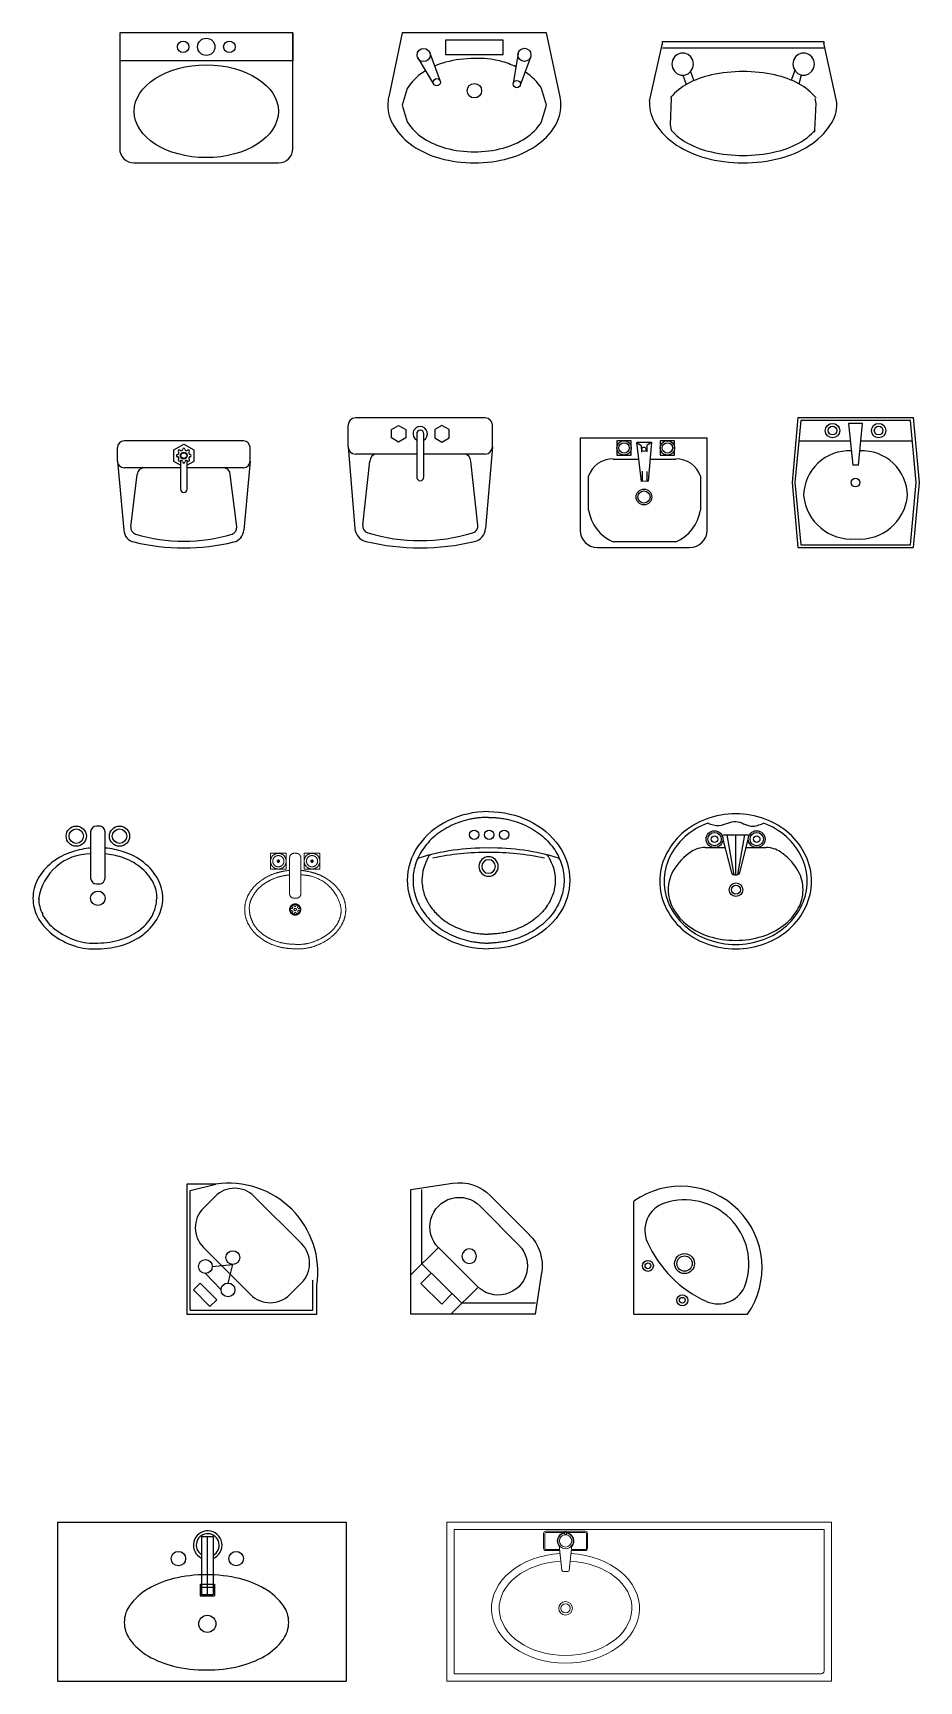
# Model space of a CAD drawing. Header units: millimetres. Extents: x -4017 to 59953, y -688 to 66564.
# Drawn here: x 40790 to 43860, y -489 to 5217 of the extents above; entities that cross this region are included whole.
import ezdxf

# ---------------------------------------------------------------- set-up
doc = ezdxf.new("R2010")
doc.units = ezdxf.units.MM

# ---------------------------------------------------------------- blocks, each defined once
blk = doc.blocks.new('A$C132312DB')
at = {"linetype": 'ByBlock'}
for p, q in [((0.4318, 0.4535, -0.49), (0, 0.4535, -0.49)), ((0, 0.4535, -0.49), (0, 0.0217, -0.49)), ((0.0345, 0.3472, -0.49), (0.1072, 0.4182, -0.49)), ((0.0381, 0.2796, -0.49), (0.177, 0.4154, -0.49)), ((0.1072, 0.4182, -0.49), (0.1431, 0.3823, -0.49)), ((0.233, 0.3594, -0.49), (0.1389, 0.4535, -0.49)), ((0.4318, 0.4154, -0.49), (0.177, 0.4154, -0.49)), ((0.4318, 0.4535, -0.49), (0.4535, 0.3087, -0.49)), ((0.0345, 0.3472, -0.49), (0.0705, 0.3112, -0.49)), ((0.0953, 0.2224, -0.49), (0.233, 0.3594, -0.49)), ((0.0953, 0.2224, -0.49), (0, 0.3177, -0.49)), ((0.0381, 0.2796, -0.49), (0.0381, 0.0217, -0.49)), ((0.2397, 0.0791, -0.49), (0.3744, 0.2144, -0.49)), ((0.4106, 0.1783, -0.49), (0.2752, 0.043, -0.49)), ((0, 0.0217, -0.49), (0.1449, 0, -0.49))]:
    blk.add_line(p, q, dxfattribs=at)
blk.add_circle((0.2022, 0.2528, -0.49), 0.0254, dxfattribs=at)
for centre, radius, start, end in [((0.3028, 0.2861, -0.49), 0.1013, 314.9707, 136.134), ((0.3028, 0.2861, -0.49), 0.1524, 315, 8.5308), ((0.1675, 0.1507, -0.49), 0.1017, 134.531, 315.2473), ((0.1675, 0.1507, -0.49), 0.1524, 261.4692, 315)]:
    blk.add_arc(centre, radius, start, end, dxfattribs=at)
blk = doc.blocks.new('A$C5F785A61')
for p, q in [((0, 0.45), (0, 0.05)), ((0.6, 0.45), (0, 0.45)), ((0.6, 0.05), (0.6, 0.45)), ((0.6, 0.45), (0.6, 0.354)), ((0.6016, 0.354), (0.0016, 0.354)), ((0.05, 0), (0.55, 0))]:
    blk.add_line(p, q)
for centre, radius in [((0.22, 0.402), 0.02), ((0.3, 0.402), 0.03), ((0.38, 0.402), 0.02)]:
    blk.add_circle(centre, radius)
for centre, start, end in [((0.05, 0.05), 180, 270), ((0.55, 0.05), 270, 0)]:
    blk.add_arc(centre, 0.05, start, end)
blk.add_ellipse((0.3, 0.1789), major_axis=(-0.25, 0), ratio=0.642119)
blk = doc.blocks.new('A$C60F95712')
for p, q in [((0.05, 0.45), (0.003, 0.2283)), ((0.55, 0.45), (0.05, 0.45)), ((0.4, 0.425), (0.2, 0.425)), ((0.2, 0.425), (0.2, 0.375)), ((0.4, 0.375), (0.4, 0.425)), ((0.597, 0.2283), (0.55, 0.45)), ((0.1035, 0.3639), (0.1588, 0.2727)), ((0.1448, 0.3831), (0.1814, 0.2836)), ((0.2, 0.375), (0.4, 0.375)), ((0.4514, 0.3804), (0.4348, 0.2751)), ((0.4953, 0.3684), (0.459, 0.2688))]:
    blk.add_line(p, q)
for points in [[(0.4439, 0.3328, 0.046779), (0.3911, 0.3524, 0.080145), (0.3, 0.3617, 0.065516), (0.2003, 0.3485, 0.037125), (0.1623, 0.3353, 0.107176)], [(0.1307, 0.319, 0.008163), (0.1232, 0.3143, 0.107176), (0.0669, 0.2578), (0.05, 0.2), (0.0669, 0.1422, 0.107176), (0.1232, 0.0857, 0.078233), (0.2003, 0.0515, 0.065516), (0.3, 0.0383, 0.065516), (0.3997, 0.0515, 0.078233), (0.4768, 0.0857, 0.107176), (0.5331, 0.1422), (0.55, 0.2)], [(0.55, 0.2), (0.5331, 0.2578, 0.107176), (0.4768, 0.3143, 0.000976), (0.4758, 0.3149, 0.080145)]]:
    blk.add_lwpolyline(points, format="xyb")
for centre, radius in [((0.1241, 0.3735), 0.0228), ((0.4733, 0.3744), 0.0228), ((0.1696, 0.2793), 0.0126), ((0.4472, 0.2731), 0.0126), ((0.3, 0.25), 0.025)]:
    blk.add_circle(centre, radius)
for centre, radius, start, end in [((0.1362, 0.2), 0.1362, 168.024, 180), ((0.4638, 0.2), 0.1362, 0, 11.976), ((0.1362, 0.2), 0.1362, 180, 211.8535), ((0.4638, 0.2), 0.1362, 328.1465, 0), ((0.2147, 0.2488), 0.2286, 211.8535, 236.3099), ((0.3853, 0.2488), 0.2286, 303.6901, 328.1465), ((0.2662, 0.3261), 0.3215, 236.3099, 254.5629), ((0.3338, 0.3261), 0.3215, 285.4371, 303.6901), ((0.3, 0.4484), 0.4484, 254.5629, 270), ((0.3, 0.4484), 0.4484, 270, 285.4371)]:
    blk.add_arc(centre, radius, start, end)
blk = doc.blocks.new('A$C5801748C')
for p, q in [((0.0001, 0.2133), (0.0456, 0.4148)), ((0.0456, 0.42), (0.6044, 0.42)), ((0.0456, 0.4096), (0.0456, 0.42)), ((0.6044, 0.42), (0.6044, 0.4096)), ((0.65, 0.2089), (0.6044, 0.4148)), ((0.6044, 0.3974), (0.0456, 0.3974)), ((0.0803, 0.3556), (0.0781, 0.3423)), ((0.0868, 0.3673), (0.0803, 0.3556)), ((0.0968, 0.3759), (0.0868, 0.3673)), ((0.109, 0.3806), (0.0968, 0.3759)), ((0.122, 0.3806), (0.109, 0.3806)), ((0.1342, 0.3759), (0.122, 0.3806)), ((0.1441, 0.3673), (0.1342, 0.3759)), ((0.1506, 0.3556), (0.1441, 0.3673)), ((0.1529, 0.3423), (0.1506, 0.3556)), ((0.4994, 0.3556), (0.4971, 0.3423)), ((0.5059, 0.3673), (0.4994, 0.3556)), ((0.5158, 0.3759), (0.5059, 0.3673)), ((0.528, 0.3806), (0.5158, 0.3759)), ((0.541, 0.3806), (0.528, 0.3806)), ((0.5532, 0.3759), (0.541, 0.3806)), ((0.5632, 0.3673), (0.5532, 0.3759)), ((0.5697, 0.3556), (0.5632, 0.3673)), ((0.5719, 0.3423), (0.5697, 0.3556)), ((0.0781, 0.3423), (0.0803, 0.329)), ((0.0803, 0.329), (0.0868, 0.3173)), ((0.0868, 0.3173), (0.0968, 0.3086)), ((0.0968, 0.3086), (0.109, 0.304)), ((0.109, 0.304), (0.122, 0.304)), ((0.1161, 0.3037), (0.1274, 0.271)), ((0.122, 0.304), (0.1342, 0.3086)), ((0.1342, 0.3086), (0.1441, 0.3173)), ((0.1428, 0.3162), (0.1546, 0.2838)), ((0.1441, 0.3173), (0.1506, 0.329)), ((0.1506, 0.329), (0.1529, 0.3423)), ((0.5045, 0.3208), (0.4912, 0.2859)), ((0.4971, 0.3423), (0.4994, 0.329)), ((0.4994, 0.329), (0.5059, 0.3173)), ((0.5059, 0.3173), (0.5158, 0.3086)), ((0.5158, 0.3086), (0.528, 0.304)), ((0.5265, 0.3039), (0.5182, 0.273)), ((0.528, 0.304), (0.541, 0.304)), ((0.541, 0.304), (0.5532, 0.3086)), ((0.5532, 0.3086), (0.5632, 0.3173)), ((0.5632, 0.3173), (0.5697, 0.329)), ((0.5697, 0.329), (0.5719, 0.3423)), ((0.0754, 0.2284), (0.0752, 0.2281)), ((0.0778, 0.2305), (0.0754, 0.2284)), ((0.0751, 0.2243), (0.0727, 0.1323)), ((0.0752, 0.2281), (0.0751, 0.2277)), ((0.0751, 0.2277), (0.0751, 0.2276)), ((0.0751, 0.2243), (0.0751, 0.2276)), ((0.5739, 0.1134), (0.578, 0.2053)), ((0.578, 0.2053), (0.5751, 0.2235)), ((0.0727, 0.1323), (0.0761, 0.1135)), ((0.0773, 0.108), (0.0773, 0.108)), ((0.5724, 0.1068), (0.5733, 0.1104))]:
    blk.add_line(p, q)
for centre, radius, start, end in [((0.2883, -0.0209), 0.3337, 102.6999, 117.8694), ((0.3271, -0.213), 0.5296, 90.2298, 102.2344), ((0.3229, -0.213), 0.5296, 77.7656, 89.7702), ((0.3617, -0.0209), 0.3337, 62.1306, 77.3001), ((0.2263, 0.0989), 0.1988, 118.2302, 139.6822), ((0.4237, 0.0989), 0.1989, 39.3299, 61.7657), ((0.1315, 0.2085), 0.1315, 177.9266, 179.8113), ((0.1311, 0.2071), 0.1311, 179.1785, 213.1413), ((0.519, 0.2054), 0.131, 326.4084, 0.3713), ((0.5185, 0.2068), 0.1315, 359.7541, 0.9471), ((0.2279, 0.2678), 0.2454, 212.6461, 237.0936), ((0.4226, 0.2669), 0.2453, 302.4413, 326.8887), ((0.2263, 0.2437), 0.1988, 220.8964, 241.7723), ((0.29, 0.3671), 0.3625, 237.383, 254.6821), ((0.2883, 0.3635), 0.3337, 242.1306, 257.3001), ((0.3617, 0.3635), 0.3337, 282.6999, 297.8694), ((0.3614, 0.3667), 0.3624, 284.841, 302.14), ((0.4237, 0.2437), 0.1988, 298.2281, 319.1983), ((0.3289, 0.527), 0.527, 255.1956, 269.4863), ((0.3271, 0.5556), 0.5296, 257.7656, 269.7702), ((0.3239, 0.527), 0.527, 270.0316, 284.3223), ((0.3229, 0.5556), 0.5296, 270.2298, 282.2344)]:
    blk.add_arc(centre, radius, start, end)
blk = doc.blocks.new('A$C017A17F4')
for p, q in [((0.45, 0.45), (0, 0.45)), ((0, 0.45), (0, 0.35)), ((0.3467, 0.3997), (0.3704, 0.4234)), ((0.4041, 0.3423), (0.3467, 0.3997)), ((0.3704, 0.4234), (0.4278, 0.366)), ((0.45, 0), (0.45, 0.45)), ((0.0533, 0.3414), (0.094, 0.3821)), ((0.2297, 0.3821), (0.3933, 0.2185)), ((0.4278, 0.366), (0.4041, 0.3423)), ((0.2168, 0.0421), (0.0533, 0.2056)), ((0.3933, 0.0827), (0.3526, 0.0421)), ((0.35, 0), (0.45, 0))]:
    blk.add_line(p, q)
at = {"ltscale": 10}
for p, q in [((0.4392, 0.4359), (0.0144, 0.4359)), ((0.0144, 0.4359), (0.0144, 0.3323)), ((0.4392, 0.4359), (0.4392, 0.0216)), ((0.3317, 0.3659), (0.3861, 0.3086)), ((0.3078, 0.342), (0.2911, 0.2778)), ((0.3622, 0.2847), (0.2911, 0.2778)), ((0.4392, 0.0216), (0.35, 0))]:
    blk.add_line(p, q, dxfattribs=at)
for centre in [(0.3078, 0.3659), (0.3861, 0.2847), (0.2911, 0.2539)]:
    blk.add_circle(centre, 0.0239, dxfattribs=at)
for centre, radius, start, end in [((0.1618, 0.3142), 0.096, 45, 135), ((0.3045, 0.3045), 0.3079, 171.5099, 278.4901), ((0.1212, 0.2735), 0.096, 135, 225), ((0.3254, 0.1506), 0.096, 315, 45), ((0.2847, 0.11), 0.096, 225, 315)]:
    blk.add_arc(centre, radius, start, end)
blk = doc.blocks.new('A$C1F043B1A')
for q in [(0.0505, 0.4427), (0.4438, 0.0512)]:
    blk.add_line((0.4438, 0.4427), q)
for centre, radius in [((0.2763, 0.3944), 0.019), ((0.2763, 0.3944), 0.01), ((0.2685, 0.2674), 0.0346), ((0.2685, 0.2674), 0.0265), ((0.3955, 0.2752), 0.019), ((0.3955, 0.2752), 0.01)]:
    blk.add_circle(centre, radius)
for centre, radius, start, end in [((0.2813, 0.2813), 0.2817, 145.0241, 305.2347), ((0.1519, 0.307), 0.1, 65.6157, 161.5651), ((0.024, 0.0249), 0.4097, 24.3843, 65.6157), ((0.2675, 0.2685), 0.2219, 161.5651, 288.4349), ((0.3061, 0.1528), 0.1, 288.4349, 24.3843)]:
    blk.add_arc(centre, radius, start, end)
blk = doc.blocks.new('A$C2A30242A')
at = {"linetype": 'Continuous', "ltscale": 20}
for centre in [(0.2318, 0.3948), (0.2838, 0.3948), (0.2838, 0.3948), (0.3357, 0.3948)]:
    blk.add_circle(centre, 0.016, dxfattribs=at)
for centre, radius, start, end in [((0.2696, -0.4252), 0.7743, 89.1074, 107.2572), ((0.2937, -0.4252), 0.7743, 72.7428, 90.8926), ((0.0423, 0.3064), 0.00828, 107.2572, 157.0438), ((0.2789, -0.5978), 0.9314, 89.8293, 101.8299), ((0.2816, 0.285), 0.0337, 90, 270), ((0.2816, 0.285), 0.0236, 90, 270), ((0.2844, -0.5978), 0.9314, 78.1701, 90.1707), ((0.2816, 0.285), 0.0337, 270, 90), ((0.2816, 0.285), 0.0236, 270, 90), ((0.521, 0.3064), 0.00828, 22.9562, 72.7428)]:
    blk.add_arc(centre, radius, start, end, dxfattribs=at)
at = {"linetype": 'Continuous'}
for centre, start, end in [((0.0897, 0.3074), 103.7953, 156.2753), ((0.4736, 0.3074), 23.7247, 76.2047)]:
    blk.add_arc(centre, 0.02, start, end, dxfattribs=at)
at = {"linetype": 'Continuous', "ltscale": 20}
blk.add_ellipse((0.2816, 0.2375), major_axis=(0.2816, 0), ratio=0.843137, start_param=1.570796, end_param=4.712389, dxfattribs=at)
at = {"linetype": 'Continuous', "ltscale": 20, "extrusion": (0, 0, -1)}
blk.add_ellipse((0.2816, 0.2375), major_axis=(-0.2816, 0), ratio=0.843137, start_param=1.570796, end_param=4.712389, dxfattribs=at)
at = {"linetype": 'Continuous', "ltscale": 20}
for points, knots in [([(0.2816, 0.4551), (0.2762, 0.4551), (0.2711, 0.4549), (0.2606, 0.4544), (0.2551, 0.454), (0.2444, 0.4529), (0.239, 0.4522), (0.228, 0.4505), (0.2225, 0.4495), (0.2062, 0.446), (0.1951, 0.443), (0.1734, 0.4358), (0.1628, 0.4315), (0.142, 0.4217), (0.132, 0.4162), (0.1129, 0.404), (0.1038, 0.3973), (0.0868, 0.383), (0.079, 0.3754), (0.0647, 0.3595), (0.0582, 0.3511), (0.0469, 0.3341), (0.0419, 0.3253), (0.0336, 0.3076), (0.0302, 0.2986), (0.0222, 0.2719), (0.0199, 0.2543), (0.0199, 0.2207), (0.0222, 0.203), (0.0302, 0.1763), (0.0336, 0.1674), (0.0419, 0.1497), (0.0469, 0.1409), (0.0582, 0.1238), (0.0647, 0.1155), (0.079, 0.0995), (0.0868, 0.0919), (0.1038, 0.0776), (0.1129, 0.0709), (0.132, 0.0587), (0.142, 0.0532), (0.1628, 0.0434), (0.1734, 0.0392), (0.1951, 0.0319), (0.2062, 0.0289), (0.2225, 0.0255), (0.228, 0.0245), (0.239, 0.0228), (0.2444, 0.0221), (0.2551, 0.021), (0.2606, 0.0205), (0.2711, 0.02), (0.2762, 0.0199), (0.2816, 0.0199)], [1.570796, 1.570796, 1.570796, 1.570796, 1.636246, 1.636246, 1.701696, 1.701696, 1.767146, 1.767146, 1.832596, 1.832596, 1.963495, 1.963495, 2.094395, 2.094395, 2.225295, 2.225295, 2.356194, 2.356194, 2.487094, 2.487094, 2.617994, 2.617994, 2.748894, 2.748894, 2.879793, 2.879793, 3.141593, 3.141593, 3.403392, 3.403392, 3.534292, 3.534292, 3.665191, 3.665191, 3.796091, 3.796091, 3.926991, 3.926991, 4.057891, 4.057891, 4.18879, 4.18879, 4.31969, 4.31969, 4.45059, 4.45059, 4.516039, 4.516039, 4.581489, 4.581489, 4.646939, 4.646939, 4.712389, 4.712389, 4.712389, 4.712389]), ([(0.2816, 0.4551), (0.2871, 0.4551), (0.2922, 0.4549), (0.3027, 0.4544), (0.3082, 0.454), (0.3189, 0.4529), (0.3243, 0.4522), (0.3353, 0.4505), (0.3408, 0.4495), (0.3571, 0.446), (0.3682, 0.443), (0.3899, 0.4358), (0.4005, 0.4315), (0.4212, 0.4217), (0.4313, 0.4162), (0.4504, 0.404), (0.4595, 0.3973), (0.4765, 0.383), (0.4843, 0.3754), (0.4986, 0.3595), (0.5051, 0.3511), (0.5164, 0.3341), (0.5214, 0.3253), (0.5297, 0.3076), (0.5331, 0.2986), (0.5411, 0.2719), (0.5434, 0.2543), (0.5434, 0.2207), (0.5411, 0.203), (0.5331, 0.1763), (0.5297, 0.1674), (0.5214, 0.1497), (0.5164, 0.1409), (0.5051, 0.1238), (0.4986, 0.1155), (0.4843, 0.0995), (0.4765, 0.0919), (0.4595, 0.0776), (0.4504, 0.0709), (0.4313, 0.0587), (0.4212, 0.0532), (0.4005, 0.0434), (0.3899, 0.0392), (0.3682, 0.0319), (0.3571, 0.0289), (0.3408, 0.0255), (0.3353, 0.0245), (0.3243, 0.0228), (0.3189, 0.0221), (0.3082, 0.021), (0.3027, 0.0205), (0.2922, 0.02), (0.2871, 0.0199), (0.2816, 0.0199)], [1.570796, 1.570796, 1.570796, 1.570796, 1.636246, 1.636246, 1.701696, 1.701696, 1.767146, 1.767146, 1.832596, 1.832596, 1.963495, 1.963495, 2.094395, 2.094395, 2.225295, 2.225295, 2.356194, 2.356194, 2.487094, 2.487094, 2.617994, 2.617994, 2.748894, 2.748894, 2.879793, 2.879793, 3.141593, 3.141593, 3.403392, 3.403392, 3.534292, 3.534292, 3.665191, 3.665191, 3.796091, 3.796091, 3.926991, 3.926991, 4.057891, 4.057891, 4.18879, 4.18879, 4.31969, 4.31969, 4.45059, 4.45059, 4.516039, 4.516039, 4.581489, 4.581489, 4.646939, 4.646939, 4.712389, 4.712389, 4.712389, 4.712389]), ([(0.0714, 0.3154), (0.0598, 0.2889), (0.0584, 0.2849), (0.0528, 0.266), (0.0508, 0.2514), (0.0508, 0.2288), (0.0516, 0.2199), (0.0542, 0.2053), (0.0555, 0.1997), (0.0594, 0.1866), (0.0623, 0.1791), (0.0676, 0.1678), (0.0696, 0.1639), (0.0738, 0.1565), (0.076, 0.153), (0.0831, 0.1422), (0.0887, 0.135), (0.0997, 0.1227), (0.1051, 0.1174), (0.1122, 0.111), (0.1137, 0.1097), (0.1226, 0.1022), (0.1306, 0.0963), (0.1475, 0.0855), (0.1564, 0.0806), (0.1663, 0.076), (0.1669, 0.0757), (0.1762, 0.0714), (0.185, 0.0679), (0.2038, 0.0616), (0.2137, 0.0589), (0.2268, 0.0562), (0.2302, 0.0555), (0.2401, 0.0538), (0.2466, 0.0529), (0.2577, 0.0518), (0.2627, 0.0514), (0.2722, 0.0509), (0.2767, 0.0508), (0.2816, 0.0508)], [1.426866, 1.426866, 1.426866, 1.426866, 1.477551, 1.477551, 1.66597, 1.66597, 1.783001, 1.783001, 1.854388, 1.854388, 1.948597, 1.948597, 1.9974, 1.9974, 2.042807, 2.042807, 2.137016, 2.137016, 2.211799, 2.211799, 2.231225, 2.231225, 2.325434, 2.325434, 2.419643, 2.419643, 2.426198, 2.426198, 2.513853, 2.513853, 2.608062, 2.608062, 2.640597, 2.640597, 2.702271, 2.702271, 2.749376, 2.749376, 2.79648, 2.79648, 2.79648, 2.79648]), ([(0.4919, 0.3154), (0.5035, 0.2889), (0.5049, 0.2849), (0.5105, 0.266), (0.5125, 0.2514), (0.5125, 0.2288), (0.5117, 0.2199), (0.5091, 0.2053), (0.5078, 0.1997), (0.5039, 0.1866), (0.501, 0.1791), (0.4957, 0.1678), (0.4937, 0.1639), (0.4895, 0.1565), (0.4873, 0.153), (0.4802, 0.1422), (0.4746, 0.135), (0.4636, 0.1227), (0.4582, 0.1174), (0.4511, 0.111), (0.4496, 0.1097), (0.4406, 0.1022), (0.4327, 0.0963), (0.4158, 0.0855), (0.4069, 0.0806), (0.397, 0.076), (0.3964, 0.0757), (0.3871, 0.0714), (0.3783, 0.0679), (0.3595, 0.0616), (0.3496, 0.0589), (0.3365, 0.0562), (0.3331, 0.0555), (0.3232, 0.0538), (0.3167, 0.0529), (0.3056, 0.0518), (0.3006, 0.0514), (0.2911, 0.0509), (0.2866, 0.0508), (0.2816, 0.0508)], [1.426866, 1.426866, 1.426866, 1.426866, 1.477551, 1.477551, 1.66597, 1.66597, 1.783001, 1.783001, 1.854388, 1.854388, 1.948597, 1.948597, 1.9974, 1.9974, 2.042807, 2.042807, 2.137016, 2.137016, 2.211799, 2.211799, 2.231225, 2.231225, 2.325434, 2.325434, 2.419643, 2.419643, 2.426198, 2.426198, 2.513853, 2.513853, 2.608062, 2.608062, 2.640597, 2.640597, 2.702271, 2.702271, 2.749376, 2.749376, 2.79648, 2.79648, 2.79648, 2.79648])]:
    blk.add_open_spline(points, degree=3, knots=knots, dxfattribs=at)
blk = doc.blocks.new('A$C14896BBF')
at = {"lineweight": 18}
for p, q in [((0.0895, 0.3309), (0.0895, 0.2765)), ((0.1439, 0.3309), (0.0895, 0.3309)), ((0.1439, 0.3309), (0.1439, 0.2765)), ((0.1556, 0.1909), (0.1556, 0.3154)), ((0.1693, 0.3309), (0.1789, 0.3309)), ((0.1945, 0.3154), (0.1945, 0.1909)), ((0.2062, 0.3309), (0.2062, 0.2765)), ((0.2606, 0.3309), (0.2062, 0.3309)), ((0.2606, 0.3309), (0.2606, 0.2765)), ((0.1439, 0.2765), (0.0895, 0.2765)), ((0.2606, 0.2765), (0.2062, 0.2765)), ((0.1789, 0.1753), (0.1693, 0.1753))]:
    blk.add_line(p, q, dxfattribs=at)
for points in [[(0.1439, 0.3037), (0.1439, 0.311), (0.1366, 0.3236), (0.124, 0.3309), (0.1094, 0.3309), (0.0968, 0.3236), (0.0895, 0.311), (0.0895, 0.2964), (0.0968, 0.2838), (0.1094, 0.2765), (0.124, 0.2765), (0.1366, 0.2838), (0.1439, 0.2964), (0.1439, 0.3037)], [(0.1361, 0.3037), (0.1361, 0.3089), (0.1309, 0.3179), (0.1219, 0.3231), (0.1115, 0.3231), (0.1025, 0.3179), (0.0972, 0.3089), (0.0972, 0.2985), (0.1025, 0.2895), (0.1115, 0.2842), (0.1219, 0.2842), (0.1309, 0.2895), (0.1361, 0.2985), (0.1361, 0.3037)], [(0.121, 0.3037), (0.121, 0.3048), (0.1198, 0.3068), (0.1178, 0.308), (0.1156, 0.308), (0.1136, 0.3068), (0.1124, 0.3048), (0.1124, 0.3026), (0.1136, 0.3006), (0.1156, 0.2994), (0.1178, 0.2994), (0.1198, 0.3006), (0.121, 0.3026), (0.121, 0.3037)], [(0.1166, 0.3048), (0.1154, 0.3056), (0.114, 0.3058)], [(0.114, 0.3058), (0.1147, 0.3046), (0.1158, 0.3037)], [(0.1158, 0.3037), (0.1151, 0.3025), (0.1148, 0.3011)], [(0.1148, 0.3011), (0.116, 0.3018), (0.117, 0.3029)], [(0.1188, 0.3066), (0.1176, 0.3059), (0.1166, 0.3048)], [(0.117, 0.3029), (0.1182, 0.3021), (0.1196, 0.3018)], [(0.1178, 0.304), (0.1185, 0.3052), (0.1188, 0.3066)], [(0.1196, 0.3018), (0.1189, 0.3031), (0.1178, 0.304)], [(0.1712, 0.3309), (0.167, 0.3309), (0.1598, 0.3268), (0.1556, 0.3195), (0.1556, 0.3154)], [(0.1945, 0.3154), (0.1945, 0.3195), (0.1903, 0.3268), (0.1831, 0.3309), (0.1789, 0.3309)], [(0.2606, 0.3037), (0.2606, 0.311), (0.2533, 0.3236), (0.2407, 0.3309), (0.2261, 0.3309), (0.2135, 0.3236), (0.2062, 0.311), (0.2062, 0.2964), (0.2135, 0.2838), (0.2261, 0.2765), (0.2407, 0.2765), (0.2533, 0.2838), (0.2606, 0.2964), (0.2606, 0.3037)], [(0.2528, 0.3037), (0.2528, 0.3089), (0.2476, 0.3179), (0.2386, 0.3231), (0.2282, 0.3231), (0.2192, 0.3179), (0.2139, 0.3089), (0.2139, 0.2985), (0.2192, 0.2895), (0.2282, 0.2842), (0.2386, 0.2842), (0.2476, 0.2895), (0.2528, 0.2985), (0.2528, 0.3037)], [(0.2377, 0.3037), (0.2377, 0.3048), (0.2365, 0.3068), (0.2345, 0.308), (0.2322, 0.308), (0.2303, 0.3068), (0.2291, 0.3048), (0.2291, 0.3026), (0.2303, 0.3006), (0.2322, 0.2994), (0.2345, 0.2994), (0.2365, 0.3006), (0.2377, 0.3026), (0.2377, 0.3037)], [(0.2307, 0.3058), (0.2314, 0.3046), (0.2325, 0.3037)], [(0.2333, 0.3048), (0.2321, 0.3056), (0.2307, 0.3058)], [(0.2325, 0.3037), (0.2318, 0.3025), (0.2315, 0.3011)], [(0.2315, 0.3011), (0.2327, 0.3018), (0.2337, 0.3029)], [(0.2355, 0.3066), (0.2343, 0.3059), (0.2333, 0.3048)], [(0.2337, 0.3029), (0.2349, 0.3021), (0.2363, 0.3018)], [(0.2345, 0.304), (0.2352, 0.3052), (0.2355, 0.3066)], [(0.2363, 0.3018), (0.2356, 0.3031), (0.2345, 0.304)], [(0.0513, 0.2327), (0.027, 0.2138), (0.0125, 0.1867)], [(0.1062, 0.2618), (0.0762, 0.2521), (0.0513, 0.2327)], [(0.111, 0.247), (0.0836, 0.2381), (0.0608, 0.2204)], [(0.1556, 0.2717), (0.1304, 0.2695), (0.1062, 0.2618)], [(0.1556, 0.2561), (0.1328, 0.254), (0.111, 0.247)], [(0.2438, 0.2618), (0.2197, 0.2695), (0.1945, 0.2717)], [(0.3347, 0.1343), (0.33, 0.1684), (0.2902, 0.2247), (0.229, 0.2563), (0.1945, 0.2562)], [(0.2988, 0.2327), (0.2739, 0.2521), (0.2438, 0.2618)], [(0.3375, 0.1867), (0.3231, 0.2138), (0.2988, 0.2327)], [(0.0125, 0.1867), (0, 0.1631), (0, 0.1364)], [(0.0263, 0.1794), (0.0156, 0.1592), (0.0156, 0.1364)], [(0.0608, 0.2204), (0.0392, 0.2036), (0.0263, 0.1794)], [(0.1556, 0.1909), (0.1556, 0.1867), (0.1598, 0.1795), (0.167, 0.1753), (0.1712, 0.1753)], [(0.1789, 0.1753), (0.1831, 0.1753), (0.1903, 0.1795), (0.1945, 0.1867), (0.1945, 0.1909)], [(0.3501, 0.1364), (0.3501, 0.1631), (0.3375, 0.1867)], [(0, 0.1364), (0, 0.1097), (0.0125, 0.0862)], [(0.0166, 0.1364), (0.0166, 0.1136), (0.0273, 0.0935)], [(0.1945, 0.1364), (0.1945, 0.1416), (0.1893, 0.1507), (0.1803, 0.1559), (0.1698, 0.1559), (0.1608, 0.1507), (0.1556, 0.1416), (0.1556, 0.1312), (0.1608, 0.1222), (0.1698, 0.117), (0.1803, 0.117), (0.1893, 0.1222), (0.1945, 0.1312), (0.1945, 0.1364)], [(0.192, 0.1364), (0.192, 0.141), (0.1874, 0.1488), (0.1796, 0.1534), (0.1705, 0.1534), (0.1627, 0.1488), (0.1581, 0.141), (0.1581, 0.1319), (0.1627, 0.124), (0.1705, 0.1195), (0.1796, 0.1195), (0.1874, 0.124), (0.192, 0.1319), (0.192, 0.1364)], [(0.1591, 0.1421), (0.1593, 0.1411), (0.1607, 0.1397), (0.1627, 0.1392), (0.1646, 0.1397), (0.166, 0.1412), (0.1664, 0.1432), (0.1658, 0.1451), (0.1643, 0.1464), (0.1623, 0.1467), (0.1613, 0.1464)], [(0.1621, 0.1255), (0.1631, 0.1252), (0.1651, 0.1257), (0.1665, 0.1271), (0.167, 0.1291), (0.1664, 0.131), (0.1649, 0.1324), (0.1629, 0.1328), (0.161, 0.1321), (0.1597, 0.1305), (0.1596, 0.1295)], [(0.172, 0.1531), (0.1713, 0.1524), (0.1707, 0.1505), (0.1712, 0.1485), (0.1727, 0.1471), (0.1747, 0.1466), (0.1766, 0.1472), (0.1779, 0.1488), (0.1783, 0.1507), (0.1776, 0.1526), (0.1768, 0.1533)], [(0.1793, 0.1364), (0.1793, 0.1376), (0.1781, 0.1395), (0.1762, 0.1406), (0.1739, 0.1406), (0.172, 0.1395), (0.1708, 0.1376), (0.1708, 0.1353), (0.172, 0.1334), (0.1739, 0.1322), (0.1762, 0.1322), (0.1781, 0.1334), (0.1793, 0.1353), (0.1793, 0.1364)], [(0.1781, 0.1198), (0.1788, 0.1205), (0.1794, 0.1224), (0.1789, 0.1244), (0.1774, 0.1258), (0.1754, 0.1262), (0.1735, 0.1256), (0.1722, 0.1241), (0.1718, 0.1221), (0.1725, 0.1202), (0.1733, 0.1196)], [(0.1879, 0.1474), (0.187, 0.1477), (0.185, 0.1472), (0.1836, 0.1458), (0.1831, 0.1438), (0.1837, 0.1419), (0.1852, 0.1405), (0.1872, 0.1401), (0.1891, 0.1408), (0.1903, 0.1423), (0.1905, 0.1433)], [(0.191, 0.1307), (0.1908, 0.1317), (0.1894, 0.1332), (0.1874, 0.1337), (0.1855, 0.1331), (0.1841, 0.1317), (0.1836, 0.1297), (0.1843, 0.1278), (0.1858, 0.1265), (0.1878, 0.1261), (0.1888, 0.1265)], [(0.3238, 0.0935), (0.3345, 0.1136), (0.3345, 0.1364)], [(0.3375, 0.0862), (0.3501, 0.1097), (0.3501, 0.1364)], [(0.0125, 0.0862), (0.027, 0.059), (0.0513, 0.0402)], [(0.0263, 0.0935), (0.0392, 0.0693), (0.0608, 0.0524)], [(0.2903, 0.0524), (0.3119, 0.0693), (0.3248, 0.0935)], [(0.2988, 0.0402), (0.3231, 0.059), (0.3375, 0.0862)], [(0.0513, 0.0402), (0.0762, 0.0208), (0.1062, 0.0111)], [(0.0608, 0.0524), (0.0836, 0.0347), (0.111, 0.0259)], [(0.1062, 0.0111), (0.1398, 0.0003), (0.175, 0.0003)], [(0.111, 0.0259), (0.1425, 0.0158), (0.1755, 0.0158)], [(0.175, 0.0003), (0.2074, -0.0018), (0.2383, 0.0082)], [(0.1755, 0.0158), (0.2052, 0.0138), (0.2335, 0.023)], [(0.2335, 0.023), (0.264, 0.0328), (0.2893, 0.0524)], [(0.2383, 0.0082), (0.2714, 0.0188), (0.2988, 0.0402)]]:
    blk.add_open_spline(points, degree=2, dxfattribs=at)
blk = doc.blocks.new('A$C7007048E')
for p, q in [((0.2, 0.405), (0.2, 0.245)), ((0.2324, 0.425), (0.22, 0.425)), ((0.25, 0.245), (0.25, 0.405)), ((0.22, 0.225), (0.2324, 0.225))]:
    blk.add_line(p, q)
for centre, radius in [((0.15, 0.39), 0.035), ((0.15, 0.39), 0.025), ((0.3, 0.39), 0.035), ((0.3, 0.39), 0.025), ((0.225, 0.175), 0.025)]:
    blk.add_circle(centre, radius)
for centre, radius, start, end in [((0.22, 0.405), 0.02, 90, 180), ((0.23, 0.405), 0.02, 0, 90), ((0.225, 0.0616), 0.2884, 94.9732, 107.8572), ((0.225, 0.0616), 0.2884, 72.1428, 85.0268), ((0.1796, 0.1525), 0.1852, 127.875, 151.962), ((0.1994, 0.1476), 0.1813, 89.8299, 172.1887), ((0.2071, 0.1172), 0.23, 107.8572, 127.875), ((0.225, 0.0616), 0.2684, 72.1428, 84.6551), ((0.2429, 0.1172), 0.21, 52.125, 72.1428), ((0.2429, 0.1172), 0.23, 52.125, 72.1428), ((0.2704, 0.1525), 0.1852, 28.038, 52.125), ((0.1374, 0.175), 0.1374, 151.962, 180), ((0.22, 0.245), 0.02, 180, 270), ((0.23, 0.245), 0.02, 270, 0), ((0.2704, 0.1525), 0.1652, 28.038, 52.125), ((0.3126, 0.175), 0.1174, 0, 28.038), ((0.3126, 0.175), 0.1374, 0, 28.038), ((0.1374, 0.175), 0.1374, 180, 208.038), ((0.1374, 0.175), 0.1174, 180, 208.038), ((0.3113, 0.175), 0.1174, 331.962, 0), ((0.3126, 0.175), 0.1374, 331.962, 0), ((0.1783, 0.1975), 0.1652, 208.038, 232.125), ((0.2704, 0.1975), 0.1652, 307.875, 331.962), ((0.1796, 0.1975), 0.1852, 208.038, 232.125), ((0.2214, 0.2511), 0.2332, 232.125, 252.1428), ((0.2429, 0.2328), 0.21, 287.8572, 307.875), ((0.2704, 0.1975), 0.1852, 307.875, 331.962), ((0.2214, 0.2511), 0.2532, 232.125, 252.1428), ((0.211, 0.2188), 0.2193, 252.1428, 273.6708), ((0.211, 0.2188), 0.1993, 252.1428, 273.8539), ((0.225, 0.2884), 0.2684, 269.8624, 287.8572), ((0.225, 0.2884), 0.2884, 270, 287.8572), ((0.2429, 0.2328), 0.23, 287.8572, 307.875)]:
    blk.add_arc(centre, radius, start, end)
blk = doc.blocks.new('A$C62EA08CE')
at = {"linetype": 'ByBlock'}
for p, q in [((0.1569, 0.3505), (0.2264, 0.3505)), ((0.2191, 0.3943), (0.3067, 0.3943)), ((0.2191, 0.3797), (0.2483, 0.2629)), ((0.2328, 0.3943), (0.2566, 0.2566)), ((0.2629, 0.3943), (0.2629, 0.2555)), ((0.2933, 0.3943), (0.2696, 0.2568)), ((0.2775, 0.2629), (0.3067, 0.3797)), ((0.2994, 0.3505), (0.3691, 0.3505))]:
    blk.add_line(p, q, dxfattribs=at)
for centre, radius in [((0.1899, 0.3797), 0.0292), ((0.1899, 0.3797), 0.0232), ((0.3359, 0.3797), 0.0292), ((0.3359, 0.3797), 0.0232), ((0.1899, 0.3797), 0.0112), ((0.3359, 0.3797), 0.0112), ((0.264, 0.2045), 0.0234), ((0.264, 0.2045), 0.0154)]:
    blk.add_circle(centre, radius, dxfattribs=at)
for centre, radius, start, end in [((0.2629, 0.1722), 0.2952, 90, 110.2132), ((0.2629, 0.1722), 0.2952, 69.7868, 90), ((0.2518, 0.2022), 0.2632, 110.2132, 131.6335), ((0.2518, 0.2022), 0.2482, 110.2132, 131.6335), ((0.2739, 0.2022), 0.2482, 48.3665, 69.7868), ((0.2739, 0.2022), 0.2632, 48.3665, 69.7868), ((0.2348, 0.2214), 0.2375, 131.6335, 155.0149), ((0.2348, 0.2214), 0.2225, 131.6335, 155.0149), ((0.1569, 0.2629), 0.0876, 90, 122.2598), ((0.3691, 0.2629), 0.0876, 56.0955, 90), ((0.291, 0.2214), 0.2225, 24.9851, 48.3665), ((0.291, 0.2214), 0.2375, 24.9851, 48.3665), ((0.2084, 0.2337), 0.2084, 155.0149, 180), ((0.2084, 0.2337), 0.1934, 155.0149, 180), ((0.2107, 0.1777), 0.1883, 122.2598, 151.0888), ((0.2835, 0.1356), 0.241, 53.1301, 56.0955), ((0.3151, 0.1777), 0.1883, 28.9112, 53.1301), ((0.3174, 0.2337), 0.1934, 360, 24.9851), ((0.3174, 0.2337), 0.2084, 360, 24.9851), ((0.2084, 0.2337), 0.2084, 180, 204.9851), ((0.2084, 0.2337), 0.1934, 180, 204.9851), ((0.1622, 0.2045), 0.133, 151.0888, 180), ((0.2629, 0.2737), 0.0182, 216.4225, 323.5775), ((0.3636, 0.2045), 0.133, 0, 28.9112), ((0.3174, 0.2337), 0.1934, 335.0149, 0), ((0.3174, 0.2337), 0.2084, 335.0149, 0), ((0.1622, 0.2045), 0.133, 180, 208.9112), ((0.3636, 0.2045), 0.133, 331.0888, 0), ((0.2348, 0.246), 0.2375, 204.9851, 228.3665), ((0.2348, 0.246), 0.2225, 204.9851, 228.3665), ((0.2107, 0.2312), 0.1883, 208.9112, 233.1301), ((0.3151, 0.2312), 0.1883, 306.8699, 331.0888), ((0.291, 0.246), 0.2225, 311.6335, 335.0149), ((0.291, 0.246), 0.2375, 311.6335, 335.0149), ((0.2518, 0.2651), 0.2632, 228.3665, 249.7868), ((0.2518, 0.2651), 0.2482, 228.3665, 249.7868), ((0.2423, 0.2733), 0.241, 233.1301, 252.7421), ((0.2835, 0.2733), 0.241, 287.2579, 306.8699), ((0.2739, 0.2651), 0.2482, 290.2132, 311.6335), ((0.2739, 0.2651), 0.2632, 290.2132, 311.6335), ((0.2629, 0.2952), 0.2952, 249.7868, 270), ((0.2629, 0.2952), 0.2802, 249.7868, 270), ((0.2629, 0.3398), 0.3106, 252.7421, 270), ((0.2629, 0.3398), 0.3106, 270, 287.2579), ((0.2629, 0.2952), 0.2802, 270, 290.2132), ((0.2629, 0.2952), 0.2952, 270, 290.2132)]:
    blk.add_arc(centre, radius, start, end, dxfattribs=at)
blk.add_spline([(0.1661, 0.4351), (0.2064, 0.4271), (0.264, 0.441), (0.3172, 0.4249), (0.3597, 0.4351)], degree=3, dxfattribs=at)
blk = doc.blocks.new('A$C4CAF5F4E')
for p, q in [((0, 0.2992), (0, 0.3462)), ((0.437, 0.3692), (0.023, 0.3692)), ((0.1955, 0.3385), (0.23, 0.3584)), ((0.23, 0.3584), (0.2645, 0.3385)), ((0.46, 0.2992), (0.46, 0.3462)), ((0, 0.2992), (0.0217, 0.0604)), ((0.1955, 0.2987), (0.1955, 0.3385)), ((0.2185, 0.2854), (0.1955, 0.2987)), ((0.2185, 0.3012), (0.2185, 0.2026)), ((0.2415, 0.2026), (0.2415, 0.3012)), ((0.2645, 0.2987), (0.2415, 0.2854)), ((0.2645, 0.3385), (0.2645, 0.2987)), ((0.46, 0.2992), (0.4383, 0.0604)), ((0.2185, 0.2762), (0.023, 0.2762)), ((0.0464, 0.0717), (0.069, 0.2532)), ((0.437, 0.2762), (0.2415, 0.2762)), ((0.4136, 0.0717), (0.391, 0.2532))]:
    blk.add_line(p, q)
for radius in [0.012, 0.01]:
    blk.add_circle((0.23, 0.3186), radius)
for centre, radius, start, end in [((0.023, 0.3462), 0.023, 90, 180), ((0.23, 0.3407), 0.00375, 0, 180), ((0.437, 0.3462), 0.023, 0, 90), ((0.023, 0.2992), 0.023, 180, 270), ((0.2079, 0.3186), 0.00375, 90, 270), ((0.2073, 0.328), 0.00566, 275.3621, 39.6379), ((0.2073, 0.3092), 0.00566, 320.3621, 84.6379), ((0.2144, 0.3342), 0.00375, 45, 225), ((0.2144, 0.3029), 0.00375, 135, 315), ((0.2206, 0.3412), 0.00566, 230.3621, 354.6379), ((0.2206, 0.2959), 0.00566, 5.3621, 129.6379), ((0.23, 0.2965), 0.00375, 180, 0), ((0.2394, 0.3412), 0.00566, 185.3621, 309.6379), ((0.2394, 0.2959), 0.00566, 50.3621, 174.6379), ((0.2456, 0.3342), 0.00375, 315, 135), ((0.2456, 0.3029), 0.00375, 225, 45), ((0.2527, 0.328), 0.00566, 140.3621, 264.6379), ((0.2527, 0.3092), 0.00566, 95.3621, 219.6379), ((0.2521, 0.3186), 0.00375, 270, 90), ((0.437, 0.2992), 0.023, 270, 0), ((0.092, 0.2532), 0.023, 90, 180), ((0.368, 0.2532), 0.023, 0, 90), ((0.23, 0.2026), 0.0115, 180, 0), ((0.0676, 0.0642), 0.046, 184.7636, 256.6119), ((0.0692, 0.0691), 0.023, 173.6598, 253.0688), ((0.3908, 0.0691), 0.023, 286.9312, 6.3402), ((0.3924, 0.0642), 0.046, 283.3881, 355.2364), ((0.23, 0.7467), 0.7475, 256.6119, 283.3881), ((0.23, 0.5972), 0.575, 253.0688, 286.9312)]:
    blk.add_arc(centre, radius, start, end)
blk = doc.blocks.new('A$C301E58BA')
for p, q in [((0, 0.3491), (0, 0.4241)), ((0.475, 0.4491), (0.025, 0.4491)), ((0.15, 0.4085), (0.175, 0.423)), ((0.15, 0.3797), (0.15, 0.4085)), ((0.175, 0.423), (0.2, 0.4085)), ((0.2, 0.4085), (0.2, 0.3797)), ((0.325, 0.423), (0.3, 0.4085)), ((0.3, 0.4085), (0.3, 0.3797)), ((0.35, 0.4085), (0.325, 0.423)), ((0.35, 0.3797), (0.35, 0.4085)), ((0.5, 0.3491), (0.5, 0.4241)), ((0, 0.3491), (0.0236, 0.0657)), ((0.175, 0.3652), (0.15, 0.3797)), ((0.2, 0.3797), (0.175, 0.3652)), ((0.2375, 0.3941), (0.2375, 0.2441)), ((0.2625, 0.2441), (0.2625, 0.3941)), ((0.3, 0.3797), (0.325, 0.3652)), ((0.325, 0.3652), (0.35, 0.3797)), ((0.5, 0.3491), (0.4764, 0.0657)), ((0.2375, 0.3241), (0.025, 0.3241)), ((0.0504, 0.0779), (0.075, 0.2991)), ((0.475, 0.3241), (0.2625, 0.3241)), ((0.4496, 0.0779), (0.425, 0.2991))]:
    blk.add_line(p, q)
for centre, radius, start, end in [((0.025, 0.4241), 0.025, 90, 180), ((0.25, 0.3941), 0.025, 300, 240), ((0.25, 0.3941), 0.0125, 0, 180), ((0.475, 0.4241), 0.025, 0, 90), ((0.025, 0.3491), 0.025, 180, 270), ((0.475, 0.3491), 0.025, 270, 0), ((0.1, 0.2991), 0.025, 90, 180), ((0.4, 0.2991), 0.025, 0, 90), ((0.25, 0.2441), 0.0125, 180, 0), ((0.0734, 0.0698), 0.05, 184.7636, 256.6119), ((0.0753, 0.0751), 0.025, 173.6598, 253.0688), ((0.4247, 0.0751), 0.025, 286.9312, 6.3402), ((0.4266, 0.0698), 0.05, 283.3881, 355.2364), ((0.25, 0.8116), 0.8125, 256.6119, 283.3881), ((0.25, 0.6491), 0.625, 253.0688, 286.9312)]:
    blk.add_arc(centre, radius, start, end)
blk = doc.blocks.new('A$C3A735CB7')
for p, q in [((0, 0.38), (0, 0.06)), ((0, 0.38), (0.44, 0.38)), ((0.1776, 0.3701), (0.1276, 0.3701)), ((0.1276, 0.3701), (0.1276, 0.3201)), ((0.1776, 0.3201), (0.1776, 0.3701)), ((0.1967, 0.364), (0.2114, 0.353)), ((0.2127, 0.229), (0.1967, 0.364)), ((0.1973, 0.3646), (0.2473, 0.3646)), ((0.2114, 0.353), (0.2127, 0.3309)), ((0.247, 0.364), (0.2311, 0.353)), ((0.2311, 0.353), (0.2311, 0.3321)), ((0.2473, 0.3646), (0.236, 0.2302)), ((0.2776, 0.3701), (0.2776, 0.3201)), ((0.3276, 0.3701), (0.2776, 0.3701)), ((0.3276, 0.3201), (0.3276, 0.3701)), ((0.44, 0.06), (0.44, 0.38)), ((0.1148, 0.3068), (0.2035, 0.3068)), ((0.1276, 0.3201), (0.1776, 0.3201)), ((0.2425, 0.3068), (0.3319, 0.3068)), ((0.2776, 0.3201), (0.3276, 0.3201)), ((0.0298, 0.1297), (0.0298, 0.2468)), ((0.2114, 0.229), (0.2163, 0.2339)), ((0.236, 0.2302), (0.2127, 0.229)), ((0.2163, 0.2339), (0.2163, 0.2646)), ((0.2323, 0.2327), (0.2323, 0.2634)), ((0.2348, 0.229), (0.2323, 0.2327)), ((0.4169, 0.2468), (0.4169, 0.1297)), ((0.3319, 0.0197), (0.1148, 0.0197)), ((0.06, 0), (0.38, 0))]:
    blk.add_line(p, q)
for centre, radius in [((0.1526, 0.3451), 0.025), ((0.1526, 0.3451), 0.018), ((0.2213, 0.3407), 0.00737), ((0.3026, 0.3451), 0.025), ((0.3026, 0.3451), 0.018), ((0.2215, 0.1752), 0.0272), ((0.2215, 0.1752), 0.0211)]:
    blk.add_circle(centre, radius)
for centre, radius, start, end in [((0.1116, 0.2211), 0.0858, 87.8863, 162.5489), ((0.3351, 0.2211), 0.0858, 17.4511, 92.1137), ((0.1741, 0.1534), 0.1462, 189.3166, 246.0719), ((0.2726, 0.1534), 0.1462, 293.9281, 350.6834), ((0.06, 0.06), 0.06, 180, 270), ((0.38, 0.06), 0.06, 270, 0)]:
    blk.add_arc(centre, radius, start, end)
blk = doc.blocks.new('A$C0694658E')
for p, q in [((0.02, 0.45), (0, 0.225)), ((0.03, 0.44), (0.01, 0.225)), ((0.02, 0.45), (0.42, 0.45)), ((0.41, 0.44), (0.03, 0.44)), ((0.1954, 0.4298), (0.21, 0.285)), ((0.2441, 0.4298), (0.1954, 0.4298)), ((0.23, 0.285), (0.2441, 0.4298)), ((0.43, 0.225), (0.41, 0.44)), ((0.42, 0.45), (0.44, 0.225)), ((0.0235, 0.37), (0.2014, 0.37)), ((0.2383, 0.37), (0.4165, 0.37)), ((0.23, 0.285), (0.21, 0.285)), ((0, 0.225), (0.02, 0)), ((0.01, 0.225), (0.03, 0.01)), ((0.41, 0.01), (0.43, 0.225)), ((0.44, 0.225), (0.42, 0)), ((0.02, 0), (0.42, 0)), ((0.03, 0.01), (0.41, 0.01))]:
    blk.add_line(p, q)
for centre, radius in [((0.14, 0.405), 0.025), ((0.14, 0.405), 0.015), ((0.3, 0.405), 0.025), ((0.3, 0.405), 0.015), ((0.22, 0.225), 0.015)]:
    blk.add_circle(centre, radius)
for centre, radius, start, end in [((0.1977, 0.1774), 0.1577, 87.355, 179.0652), ((0.2423, 0.1774), 0.1577, 0.9348, 92.645), ((0.2065, 0.1968), 0.1674, 185.7674, 274.6215), ((0.2335, 0.1968), 0.1674, 265.3785, 354.2326)]:
    blk.add_arc(centre, radius, start, end)
blk = doc.blocks.new('A$C50A015BB')
for p, q in [((0, 0.55), (1, 0.55)), ((0, 0.55), (0, 0)), ((1, 0.55), (1, 0)), ((0.4985, 0.5), (0.5385, 0.5)), ((0.4985, 0.5), (0.4985, 0.3)), ((0.5185, 0.5), (0.5185, 0.3)), ((0.5385, 0.5), (0.5385, 0.3)), ((0.4935, 0.335), (0.4935, 0.295)), ((0.4935, 0.335), (0.5435, 0.335)), ((0.4935, 0.295), (0.5435, 0.295)), ((0.4985, 0.325), (0.5385, 0.325)), ((0.4985, 0.3), (0.5385, 0.3)), ((0.5435, 0.335), (0.5435, 0.295)), ((0, 0), (1, 0)), ((0, 0), (1, 0))]:
    blk.add_line(p, q)
for centre, radius in [((0.4185, 0.424), 0.025), ((0.6185, 0.424), 0.025), ((0.5185, 0.1981), 0.0298)]:
    blk.add_circle(centre, radius)
for centre, radius, start, end in [((0.5201, 0.4703), 0.0497, 291.7425, 244.2331), ((0.5201, 0.4703), 0.0397, 297.632, 237.0256), ((0.4772, 0.0383), 0.3252, 103.4853, 120.0686), ((0.5157, -0.1225), 0.4906, 90, 103.4853), ((0.5157, -0.1225), 0.4906, 76.5147, 90), ((0.5543, 0.0383), 0.3252, 59.9314, 76.5147), ((0.4185, 0.1397), 0.2081, 120.0686, 144.4178), ((0.613, 0.1397), 0.2081, 35.5822, 59.9314), ((0.3299, 0.2031), 0.0991, 144.4178, 180), ((0.7016, 0.2031), 0.0991, 0, 35.5822), ((0.3299, 0.2031), 0.0991, 180, 215.5822), ((0.7016, 0.2031), 0.0991, 324.4178, 0), ((0.4185, 0.2665), 0.2081, 215.5822, 239.9314), ((0.613, 0.2665), 0.2081, 300.0686, 324.4178), ((0.4772, 0.3679), 0.3252, 239.9314, 256.5147), ((0.5543, 0.3679), 0.3252, 283.4853, 300.0686), ((0.5157, 0.5288), 0.4906, 256.5147, 270), ((0.5157, 0.5288), 0.4906, 270, 283.4853)]:
    blk.add_arc(centre, radius, start, end)
blk = doc.blocks.new('A$C00B923F5')
at = {"lineweight": 5}
for p, q in [((0, 0.55), (1.0099, 0.55)), ((0, 0.55), (0, 0)), ((0.025, 0.525), (1.307, 0.525)), ((0.025, 0.525), (0.025, 0.025)), ((0.3424, 0.5184), (0.4792, 0.5184)), ((0.3424, 0.5146), (0.4072, 0.5146)), ((0.4145, 0.5146), (0.4792, 0.5146)), ((1.332, 0.55), (0.982, 0.55)), ((1.307, 0.525), (1.307, 0.035)), ((1.332, 0.3), (1.332, 0.55)), ((1.332, 0.55), (1.332, 0)), ((0.3348, 0.5108), (0.3348, 0.4595)), ((0.3386, 0.5108), (0.3386, 0.4595)), ((0.3889, 0.4693), (0.3984, 0.3836)), ((0.4328, 0.4693), (0.4232, 0.3826)), ((0.483, 0.5108), (0.483, 0.4595)), ((0.4868, 0.5108), (0.4868, 0.4595)), ((0.3424, 0.4557), (0.3904, 0.4557)), ((0.3424, 0.4519), (0.3909, 0.4519)), ((0.4308, 0.4519), (0.4792, 0.4519)), ((0.4313, 0.4557), (0.4792, 0.4557)), ((0.4186, 0.3789), (0.4031, 0.3789)), ((1.332, 0), (0, 0)), ((1.297, 0.025), (0.025, 0.025))]:
    blk.add_line(p, q, dxfattribs=at)
for centre, radius in [((0.4108, 0.5118), 0.00457), ((0.4108, 0.5118), 0.00362), ((0.4108, 0.4851), 0.0213), ((0.4108, 0.2517), 0.0237), ((0.4108, 0.2517), 0.0161)]:
    blk.add_circle(centre, radius, dxfattribs=at)
for centre, radius, start, end in [((0.3424, 0.5108), 0.0076, 90, 180), ((0.3424, 0.5108), 0.0038, 90, 180), ((0.4108, 0.4851), 0.0289, 98.2141, 221.9458), ((0.4108, 0.4851), 0.0289, 318.0542, 81.7859), ((0.4792, 0.5108), 0.0076, 0, 90), ((0.4792, 0.5108), 0.0038, 0, 90), ((0.3424, 0.4595), 0.0076, 180, 270), ((0.3424, 0.4595), 0.0038, 180, 270), ((0.4108, 0.4851), 0.027, 99.7184, 80.2816), ((0.4792, 0.4595), 0.0038, 270, 0), ((0.4792, 0.4595), 0.0076, 270, 0), ((0.4031, 0.3836), 0.00475, 180, 270), ((0.4186, 0.3836), 0.00475, 270, 0), ((1.297, 0.035), 0.01, 270, 0)]:
    blk.add_arc(centre, radius, start, end, dxfattribs=at)
at = {"lineweight": 5, "extrusion": (2.77556e-17, 2.22045e-16, -1)}
blk.add_ellipse((0.4108, 0.2517), major_axis=(0.2565, 0), ratio=0.740741, start_param=-1.497351, end_param=4.638944, dxfattribs=at)
at = {"lineweight": 5, "extrusion": (-2.77556e-17, 2.77556e-16, -1)}
blk.add_ellipse((0.4108, 0.2517), major_axis=(0.2299, 0), ratio=0.710744, start_param=-1.501555, end_param=4.643148, dxfattribs=at)

msp = doc.modelspace()

# ---------------------------------------------------------------- block references
at = {"color": 7, "xscale": 1000, "yscale": 1000, "zscale": 1000}
for name, p in [('A$C5F785A61', (41090.3, 4767.3)), ('A$C60F95712', (42019.3, 4767.3)), ('A$C5801748C', (42925.5, 4767.3)), ('A$C301E58BA', (41881.8, 3435.4)), ('A$C0694658E', (43420.1, 3435.4)), ('A$C4CAF5F4E', (41082.4, 3435.4)), ('A$C3A735CB7', (42685.4, 3435.4)), ('A$C2A30242A', (42086.8, 2046.3)), ('A$C62EA08CE', (42961.6, 2046.3)), ('A$C7007048E', (40789.7, 2046.3)), ('A$C14896BBF', (41523.4, 2046)), ('A$C50A015BB', (40875.3, -488.9)), ('A$C00B923F5', (42224.3, -488.9))]:
    msp.add_blockref(name, p, dxfattribs=at)
at = {"color": 7, "yscale": 1000, "zscale": 1000, "rotation": 180}
for name, p, xscale in [('A$C017A17F4', (41773.4, 1231.1), 1000), ('A$C132312DB', (42099.1, 1234.7, 490), -1000), ('A$C1F043B1A', (43316, 1223.8), 1000)]:
    msp.add_blockref(name, p, dxfattribs=dict(at, xscale=xscale))

doc.saveas('drawing.dxf')
